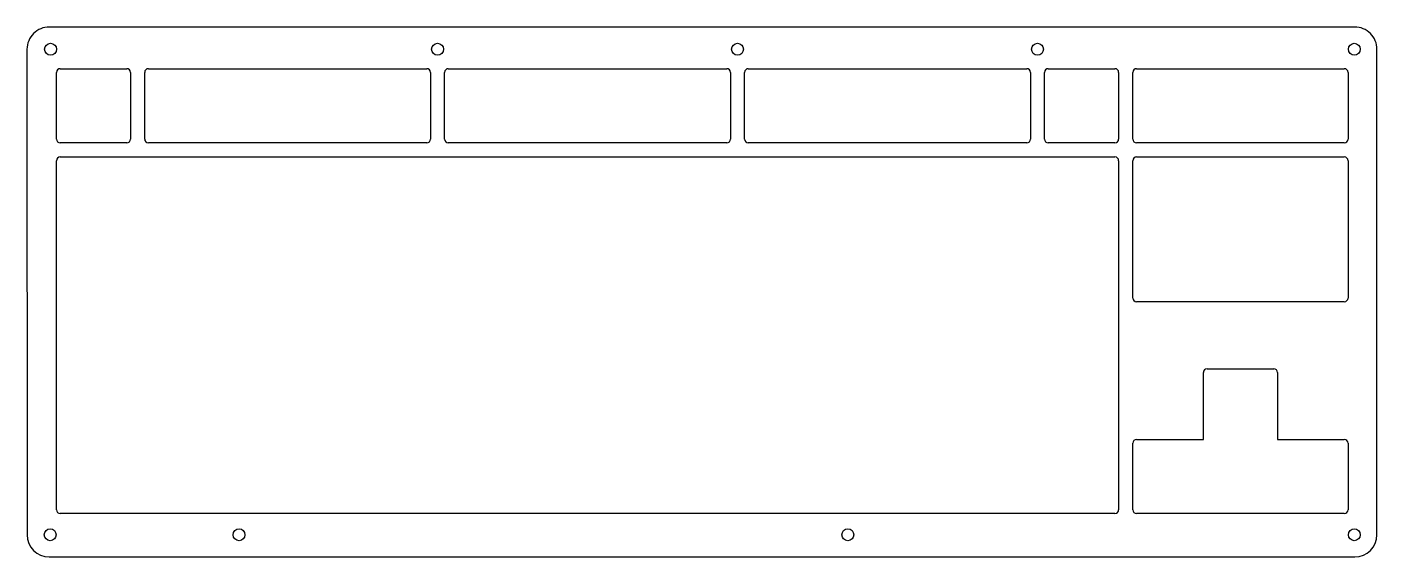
# Model space of a CAD drawing. Header units: millimetres. Extents: x -182 to 182, y -71 to 71.
import ezdxf

# ---------------------------------------------------------------- set-up
doc = ezdxf.new("R2010")
doc.units = ezdxf.units.MM
doc.layers.add('CUTOUTS', color=1, linetype='CONTINUOUS')
doc.layers.add('PERIMETER', color=5, linetype='CONTINUOUS')

msp = doc.modelspace()

# ---------------------------------------------------------------- linework, layer by layer
at = {"layer": 'CUTOUTS'}
for p, q in [((-174.24, 41.25), (-174.24, 59.25)), ((-173.24, 60.25), (-155.24, 60.25)), ((-154.24, 59.25), (-154.24, 41.25)), ((-150.43, 41.25), (-150.43, 59.25)), ((-149.43, 60.25), (-74.28, 60.25)), ((-73.28, 59.25), (-73.28, 41.25)), ((-69.47, 41.25), (-69.47, 59.25)), ((-68.47, 60.25), (6.68, 60.25)), ((7.68, 59.25), (7.68, 41.25)), ((11.5, 41.25), (11.5, 59.25)), ((12.5, 60.25), (87.65, 60.25)), ((88.65, 59.25), (88.65, 41.25)), ((92.46, 41.25), (92.46, 59.25)), ((93.46, 60.25), (111.46, 60.25)), ((112.46, 59.25), (112.46, 41.25)), ((116.27, 41.25), (116.27, 59.25)), ((117.27, 60.25), (173.37, 60.25)), ((174.37, 59.25), (174.37, 41.25)), ((-155.24, 40.25), (-173.24, 40.25)), ((-74.28, 40.25), (-149.43, 40.25)), ((6.68, 40.25), (-68.47, 40.25)), ((87.65, 40.25), (12.5, 40.25)), ((111.46, 40.25), (93.46, 40.25)), ((173.37, 40.25), (117.27, 40.25)), ((-174.24, -58.77), (-174.24, 35.43)), ((-173.24, 36.43), (111.46, 36.43)), ((112.46, 35.43), (112.46, -58.77)), ((116.27, -1.62), (116.27, 35.43)), ((117.27, 36.43), (173.37, 36.43)), ((174.37, 35.43), (174.37, -1.62)), ((173.37, -2.62), (117.27, -2.62)), ((135.32, -39.77), (135.32, -21.72)), ((136.32, -20.72), (154.32, -20.72)), ((155.32, -21.72), (155.32, -39.77)), ((117.27, -39.77), (135.32, -39.77)), ((155.32, -39.77), (173.37, -39.77)), ((116.27, -58.77), (116.27, -40.77)), ((174.37, -40.77), (174.37, -58.77)), ((111.46, -59.77), (-173.24, -59.77)), ((173.37, -59.77), (117.27, -59.77))]:
    msp.add_line(p, q, dxfattribs=at)
for centre in [(-175.83, 65.49), (-71.37, 65.49), (9.59, 65.49), (90.55, 65.49), (176.07, 65.49), (-175.93, -65.49), (-124.95, -65.49), (39.36, -65.49), (176.07, -65.49)]:
    msp.add_circle(centre, 1.6, dxfattribs=at)
for centre, start, end in [((-173.24, 59.25), 90, 180), ((-155.24, 59.25), 0, 90), ((-149.43, 59.25), 90, 180), ((-74.28, 59.25), 0, 90), ((-68.47, 59.25), 90, 180), ((6.68, 59.25), 0, 90), ((12.5, 59.25), 90, 180), ((87.65, 59.25), 0, 90), ((93.46, 59.25), 90, 180), ((111.46, 59.25), 0, 90), ((117.27, 59.25), 90, 180), ((173.37, 59.25), 0, 90), ((-173.24, 41.25), 180, 270), ((-155.24, 41.25), -90, 0), ((-149.43, 41.25), 180, 270), ((-74.28, 41.25), -90, 0), ((-68.47, 41.25), 180, 270), ((6.68, 41.25), -90, 0), ((12.5, 41.25), 180, 270), ((87.65, 41.25), -90, 0), ((93.46, 41.25), 180, 270), ((111.46, 41.25), 270, 360), ((117.27, 41.25), 180, 270), ((173.37, 41.25), 270, 360), ((-173.24, 35.43), 90, 180), ((111.46, 35.43), 0, 90), ((117.27, 35.43), 90, 180), ((173.37, 35.43), 0, 90), ((117.27, -1.62), 180, 270), ((173.37, -1.62), -90, 0), ((136.32, -21.72), 90, 180), ((154.32, -21.72), 0, 90), ((117.27, -40.77), 90, 180), ((173.37, -40.77), 0, 90), ((-173.24, -58.77), 180, 270), ((111.46, -58.77), 270, 360), ((117.27, -58.77), 180, 270), ((173.37, -58.77), -90, 0)]:
    msp.add_arc(centre, 1, start, end, dxfattribs=at)
at = {"layer": 'PERIMETER'}
for p, q in [((176.19, 71.49), (-176.19, 71.49)), ((-182.19, 65.49), (-182.18, -65.49)), ((182.19, -65.49), (182.19, 65.49)), ((-176.18, -71.49), (176.19, -71.49))]:
    msp.add_line(p, q, dxfattribs=at)
for centre, start, end in [((-176.19, 65.49), 90.0002, 180.0047), ((176.19, 65.49), 0, 90.0002), ((-176.18, -65.49), 180.0047, 270), ((176.19, -65.49), 270, 360)]:
    msp.add_arc(centre, 6, start, end, dxfattribs=at)

doc.saveas('drawing.dxf')
